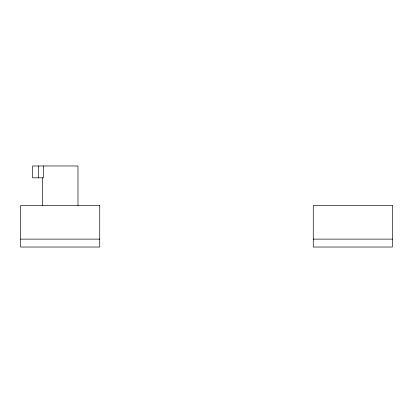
<?xml version="1.0" encoding="UTF-8"?>
<svg xmlns="http://www.w3.org/2000/svg" width="413" height="413" viewBox="0 0 413 413"><rect width="100%" height="100%" fill="white"/><g stroke="black" fill="none" stroke-linecap="round" stroke-linejoin="round"><path stroke-width="0.62" d="M20.65 239.122L99.734 239.122M313.266 239.122L392.35 239.122M77.985 205.514L77.985 165.969L32.513 165.969L32.513 177.833L43.417 177.833L43.417 165.969M42.4 177.833L42.4 205.514M38.445 165.969L38.445 177.833M99.734 205.514L20.65 205.514L20.65 247.031L99.734 247.031L99.734 205.514M392.35 205.514L313.266 205.514L313.266 247.031L392.35 247.031L392.35 205.514"/></g></svg>
